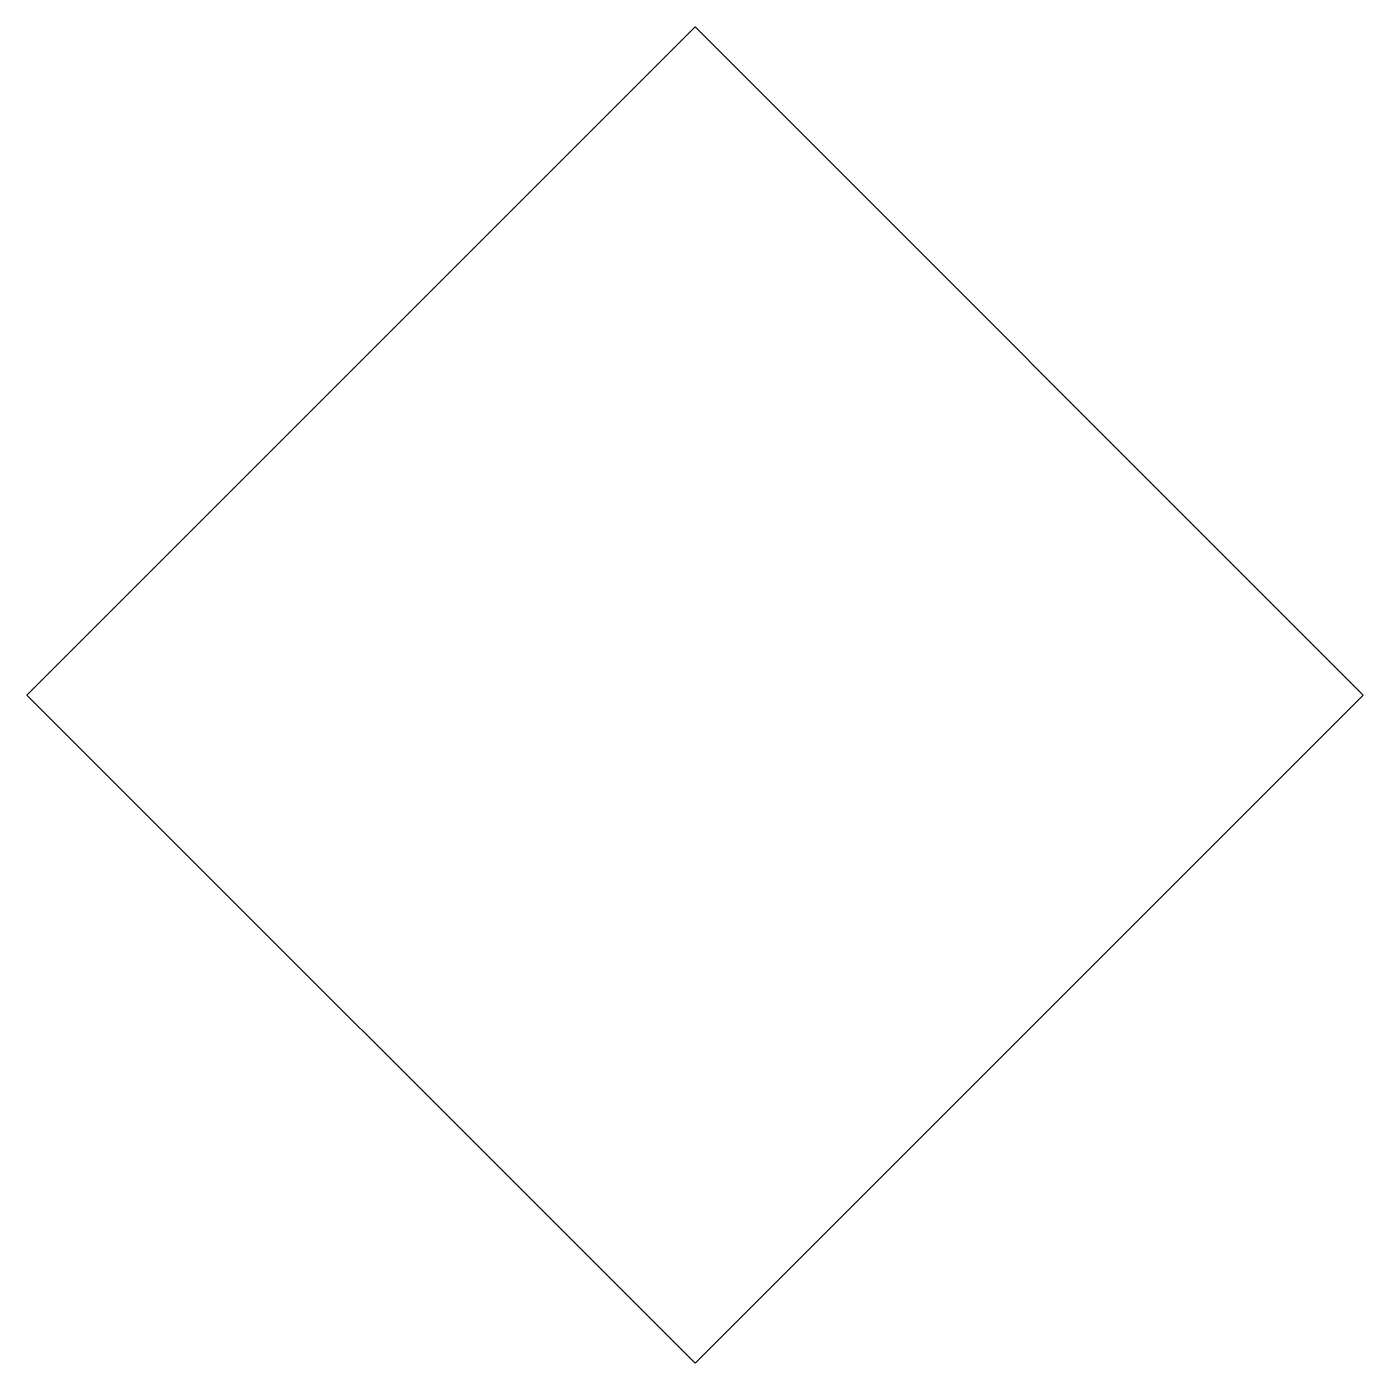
# Model space of a CAD drawing. Extents: x -0.01 to 0.01, y -0.01 to 0.01.
import ezdxf

# ---------------------------------------------------------------- set-up
doc = ezdxf.new("R2010")
doc.units = 0
doc.layers.add('CRANE1', color=1, linetype='CONTINUOUS')

msp = doc.modelspace()

# ---------------------------------------------------------------- linework, layer by layer
at = {"layer": 'CRANE1'}
for points in [[(0, 0.01, -0.354142), (-0.01, 0, -0.36), (-0.01, 0), (0, 0.01)], [(0.01, 0, -0.36), (0, 0.01, -0.354142), (0, 0.01), (0.01, 0)], [(-0.01, 0, -0.36), (0, -0.01, -0.354142), (0, -0.01), (-0.01, 0)], [(0, -0.01, -0.354142), (0.01, 0, -0.36), (0.01, 0), (0, -0.01)]]:
    msp.add_3dface(points, dxfattribs=at)

doc.saveas('drawing.dxf')
